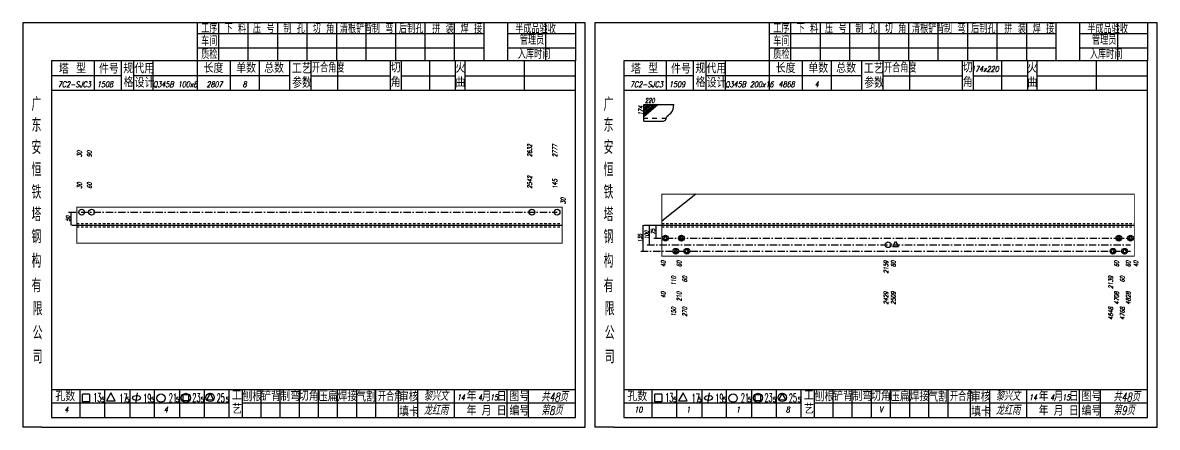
# Model space of a CAD drawing. Header units: millimetres. Extents: x -1378 to 644, y -1773 to 1979.
# Drawn here: x -1079 to -487, y 972 to 1184 of the extents above; entities that cross this region are included whole.
import ezdxf
from ezdxf.enums import TextEntityAlignment as Align

# ---------------------------------------------------------------- set-up
doc = ezdxf.new("R2010")
doc.units = ezdxf.units.MM
doc.linetypes.add('LPY8', pattern=[0.009, 0.005, -0.004])
doc.linetypes.add('LPY9', pattern=[0.025, 0.015, -0.005, 0, -0.005])
for name, color, linetype in [('1', 7, 'Continuous'), ('2', 7, 'Continuous'), ('21', 7, 'Continuous')]:
    doc.layers.add(name, color=color, linetype=linetype)
doc.styles.add('hz', font='txt.shx', dxfattribs={"width": 0.7, "oblique": 12, "bigfont": 'hztxt.shx'})

# ---------------------------------------------------------------- blocks, each defined once
blk = doc.blocks.new('xytfsc')
at = {"color": 243}
for p, q in [((-0.0818, 0.17567), (-0.0818, -0.0355)), ((0.212, 0.17567), (-0.0818, 0.17567)), ((0.00934, 0.17567), (0.00934, 0.15571)), ((0.02044, 0.17567), (0.02044, 0.15571)), ((0.03584, 0.17567), (0.03584, 0.15571)), ((0.05124, 0.17567), (0.05124, 0.15571)), ((0.06664, 0.17567), (0.06664, 0.15571)), ((0.08204, 0.17567), (0.08204, 0.15571)), ((0.09744, 0.17567), (0.09744, 0.15571)), ((0.11284, 0.17567), (0.11284, 0.15571)), ((0.12824, 0.17567), (0.12824, 0.15571)), ((0.14364, 0.17567), (0.14364, 0.15571)), ((0.15904, 0.17567), (0.15904, 0.15571)), ((0.15904, 0.17567), (0.15904, 0.15571)), ((0.17139, 0.17567), (0.17139, 0.1557)), ((0.19125, 0.17567), (0.19125, 0.1557)), ((0.20692, 0.17567), (0.20692, 0.1557)), ((0.212, 0.1457), (0.212, 0.17567)), ((0.15904, 0.16991), (0.00934, 0.16991)), ((0.20692, 0.16991), (0.17139, 0.16991)), ((0.15904, 0.16238), (0.00934, 0.16238)), ((0.20692, 0.16238), (0.17139, 0.16238)), ((-0.0667, 0.1557), (-0.0667, -0.03042)), ((0.20692, 0.1557), (-0.0667, 0.1557)), ((-0.04446, 0.15571), (-0.04446, 0.14021)), ((-0.01376, 0.15577), (-0.01376, 0.14027)), ((0.00934, 0.15571), (0.00934, 0.14021)), ((0.02657, 0.1558), (0.02657, 0.1403)), ((0.0417, 0.1558), (0.0417, 0.1403)), ((0.05749, 0.1557), (0.05749, 0.1402)), ((0.06861, 0.1557), (0.06861, 0.1402)), ((0.08265, 0.1557), (0.08265, 0.1402)), ((0.1101, 0.1557), (0.1101, 0.1402)), ((0.11589, 0.1557), (0.11589, 0.1402)), ((0.13059, 0.1557), (0.13059, 0.1402)), ((0.14414, 0.1557), (0.14414, 0.1402)), ((0.14915, 0.1557), (0.14915, 0.1402)), ((0.18007, 0.1557), (0.18007, 0.1402)), ((0.20692, -0.03042), (0.20692, 0.1557)), ((-0.03023, 0.14789), (-0.0667, 0.14789)), ((0.05749, 0.14795), (-0.02369, 0.14795)), ((0.06861, 0.14795), (0.1101, 0.14795)), ((0.11589, 0.14795), (0.14414, 0.14795)), ((0.14915, 0.14795), (0.2071, 0.14795)), ((0.212, -0.0355), (0.212, 0.1457)), ((0.2071, 0.1402), (-0.0667, 0.1402)), ((-0.0667, -0.0158), (0.20692, -0.0158)), ((-0.05193, -0.0158), (-0.05193, -0.03042)), ((-0.03893, -0.03042), (-0.03893, -0.0158)), ((-0.03572, -0.0176), (-0.03801, -0.0217)), ((-0.03347, -0.02167), (-0.03572, -0.0176)), ((-0.02593, -0.0158), (-0.02593, -0.03042)), ((-0.02201, -0.0176), (-0.02294, -0.02301)), ((-0.01293, -0.03042), (-0.01293, -0.0158)), ((0.00007, -0.0158), (0.00007, -0.03042)), ((0.01307, -0.03028), (0.01307, -0.0158)), ((0.01611, -0.01776), (0.01429, -0.02104)), ((0.01792, -0.02102), (0.01611, -0.01776)), ((0.04269, -0.03037), (0.04269, -0.0157)), ((0.05269, -0.03037), (0.05269, -0.0157)), ((0.06269, -0.03037), (0.06269, -0.0157)), ((0.07269, -0.03037), (0.07269, -0.0157)), ((0.08269, -0.03037), (0.08269, -0.0157)), ((0.09269, -0.03037), (0.09269, -0.0157)), ((0.10269, -0.03037), (0.10269, -0.0157)), ((0.1144, -0.03054), (0.1144, -0.01587)), ((0.12461, -0.03053), (0.12461, -0.01587)), ((0.14378, -0.03042), (0.14378, -0.01576)), ((0.17132, -0.03045), (0.17132, -0.01578)), ((0.18234, -0.03043), (0.18234, -0.01576)), ((0.02607, -0.02298), (-0.0667, -0.02298)), ((-0.05048, -0.02216), (-0.05048, -0.01823)), ((-0.04687, -0.01823), (-0.05048, -0.01823)), ((-0.04687, -0.02216), (-0.05048, -0.02216)), ((-0.04687, -0.01823), (-0.04687, -0.02216)), ((-0.038, -0.02172), (-0.03348, -0.02172)), ((0.00483, -0.01861), (0.00194, -0.01861)), ((0.00194, -0.02176), (0.00194, -0.01861)), ((0.00483, -0.02176), (0.00194, -0.02176)), ((0.00483, -0.01861), (0.00483, -0.02176)), ((0.01431, -0.02109), (0.01795, -0.02108)), ((0.03294, -0.02282), (0.20692, -0.02282)), ((-0.0718, -0.0355), (-0.0818, -0.0355)), ((-0.0718, -0.0355), (0.212, -0.0355)), ((-0.0667, -0.03042), (0.20692, -0.03042))]:
    blk.add_line(p, q, dxfattribs=at)
at = {"color": 25}
for p, q in [((-0.03023, 0.14014), (-0.03023, 0.15564)), ((-0.0237, 0.14025), (-0.0237, 0.15575)), ((0.02607, -0.03028), (0.02607, -0.01568)), ((0.03298, -0.03049), (0.03298, -0.01589))]:
    blk.add_line(p, q, dxfattribs=at)
at = {"color": 243}
for centre, radius in [((0.00341, -0.02014), 0.00237), ((0.0161, -0.01993), 0.00218), ((-0.00958, -0.02025), 0.00218)]:
    blk.add_circle(centre, radius, dxfattribs=at)
blk.add_ellipse((-0.02237, -0.02016), major_axis=(-0.00206, -0.00014), ratio=0.631198, dxfattribs=at)
at = {"color": 243, "style": 'hz'}
for s, height, width, p in [('工序', 0.0045, 0.7, (0.01141, 0.17026)), ('下 料', 0.0045, 0.7, (0.0236, 0.17026)), ('压 号', 0.0045, 0.7, (0.03845, 0.17026)), ('制 孔', 0.0045, 0.7, (0.05426, 0.17026)), ('切 角', 0.0045, 0.7, (0.0696, 0.17026)), ('清根铲背 ', 0.0045, 0.7, (0.08385, 0.17026)), (' 制 弯', 0.0045, 0.7, (0.09772, 0.17026)), (' 后制孔', 0.0045, 0.7, (0.11191, 0.17026)), ('拼 装', 0.0045, 0.7, (0.13207, 0.17026)), (' 焊 接', 0.0045, 0.7, (0.14407, 0.17026)), ('半成品验收', 0.0045, 0.7, (0.17541, 0.17009)), ('车间', 0.0045, 0.7, (0.01141, 0.16365)), ('管理员', 0.0045, 0.7, (0.17787, 0.16428)), ('质检', 0.0045, 0.7, (0.01141, 0.15676)), ('入库时间', 0.0045, 0.7, (0.17677, 0.15681)), ('工艺', 0.0056, 0.7, (0.0588, 0.14906)), ('开合角度', 0.0045, 0.7, (0.06923, 0.14974)), ('参数', 0.0056, 0.7, (0.05897, 0.14164)), ('广', 0.007, 0.7, (-0.0772, 0.1296)), ('东', 0.007, 0.7, (-0.0772, 0.11874)), ('安', 0.007, 0.7, (-0.0772, 0.10709)), ('恒', 0.007, 0.7, (-0.0772, 0.09543)), ('铁', 0.007, 0.7, (-0.0772, 0.08376)), ('塔', 0.007, 0.7, (-0.0772, 0.07209)), ('钢', 0.007, 0.7, (-0.0772, 0.06049)), ('构', 0.007, 0.7, (-0.0772, 0.04788)), ('有', 0.007, 0.7, (-0.0772, 0.035)), ('限', 0.007, 0.7, (-0.07659, 0.02293)), ('公', 0.007, 0.7, (-0.07659, 0.01032)), ('司', 0.007, 0.7, (-0.07659, -0.00223)), ('13', 0.0045, 0.5, (-0.04503, -0.02227)), ('开合角', 0.0045, 0.7, (0.10368, -0.02179)), ('5', 0.00269, 0.6, (-0.04077, -0.02242)), ('17', 0.0045, 0.5, (-0.0313, -0.02254)), ('5', 0.00269, 0.6, (-0.02777, -0.02242)), ('19', 0.0045, 0.5, (-0.01885, -0.0226)), ('5', 0.00269, 0.6, (-0.01477, -0.02242)), ('21', 0.0045, 0.5, (-0.00553, -0.02238)), ('5', 0.00269, 0.6, (-0.00177, -0.02242)), ('23', 0.0045, 0.5, (0.00679, -0.02228)), ('5', 0.00269, 0.6, (0.01123, -0.02242)), ('25', 0.0045, 0.5, (0.01952, -0.02242)), ('5', 0.00269, 0.6, (0.02423, -0.02242))]:
    blk.add_text(s, height=height, dxfattribs=dict(at, width=width)).set_placement(p)
for s, height, p in [('塔', 0.0045, (-0.06291, 0.14913)), ('型', 0.0045, (-0.0539, 0.14943)), ('单数', 0.0045, (0.02972, 0.14955)), ('总数', 0.0045, (0.04431, 0.14954)), ('孔数', 0.0045, (-0.06478, -0.02179)), ('压扁', 0.0048, (0.07253, -0.02192)), ('气割', 0.0048, (0.09248, -0.0221)), ('图号', 0.0045, (0.1724, -0.0218)), ('编号', 0.0045, (0.1724, -0.0293))]:
    blk.add_text(s, height=height, dxfattribs=at).set_placement(p)
at = {"color": 25, "style": 'hz'}
for s, p in [('件号', (-0.04194, 0.14917)), ('规', (-0.02923, 0.14934)), ('代用', (-0.02348, 0.14927)), ('长度', (0.01268, 0.14955)), ('切', (0.11039, 0.14973)), ('火', (0.14418, 0.14957)), ('格', (-0.02915, 0.14213)), ('设计', (-0.02335, 0.14189)), ('角', (0.11039, 0.14223)), ('曲', (0.14418, 0.14207)), ('工', (0.02741, -0.02128)), ('刨根', (0.03296, -0.02187)), ('铲背', (0.04269, -0.02169)), ('制弯', (0.05274, -0.02179)), ('切角', (0.06243, -0.02161)), ('焊接', (0.08256, -0.02181)), ('审核', (0.11462, -0.022)), ('年', (0.15005, -0.0217)), ('月', (0.15785, -0.02184)), ('日', (0.16576, -0.02182)), ('艺', (0.02749, -0.02838)), ('填卡', (0.1148, -0.02977)), ('年', (0.15005, -0.02918)), ('月', (0.15785, -0.02932)), ('日', (0.16576, -0.0293))]:
    blk.add_text(s, height=0.0045, dxfattribs=at).set_placement(p)
blk = doc.blocks.new('li8')
at = {"layer": '21', "color": 7, "linetype": 'LPY8'}
blk.add_line((0, 0), (1, 0), dxfattribs=at)
blk = doc.blocks.new('co')
at = {"color": 211}
blk.add_circle((0, 0), 1, dxfattribs=at)
blk = doc.blocks.new('li9')
at = {"layer": '21', "color": 210, "linetype": 'LPY9'}
blk.add_line((0, 0), (1, 0), dxfattribs=at)
blk = doc.blocks.new('do')
at = {"color": 211}
for p, q in [((-0.72, -0.41), (0, 0.83)), ((0, 0.83), (0.72, -0.41)), ((-0.72, -0.41), (0.72, -0.41))]:
    blk.add_line(p, q, dxfattribs=at)
blk.add_circle((0, 0), 1, dxfattribs=at)
blk = doc.blocks.new('bo')
at = {"color": 211}
for p, q in [((-1, -0.58), (0, 1.15)), ((0, 1.15), (1, -0.58)), ((-1, -0.58), (1, -0.58))]:
    blk.add_line(p, q, dxfattribs=at)
blk = doc.blocks.new('zsw')
at = {"color": 243}
for p, q in [((-0.00001, -0.00001), (-0.00001, 0.0097)), ((-0.00001, 0.0097), (0.01749, 0.0097)), ((0, 0.00165), (0.00235, 0.00165)), ((0, 0), (0.01126, 0)), ((0.00489, 0.00164), (0.00759, 0.00164)), ((0.01041, 0.00164), (0.01311, 0.00164))]:
    blk.add_line(p, q, dxfattribs=at)
at = {"color": 1}
for p, q in [((0.00127, 0.00969), (-0.00001, 0.00859)), ((0.00246, 0.00969), (-0.00001, 0.00757)), ((0.00365, 0.00969), (-0.00001, 0.00653)), ((0.00475, 0.00969), (-0.00001, 0.00554)), ((0.00598, 0.00969), (-0.00001, 0.0045)), ((0.00709, 0.00969), (-0.00001, 0.00348)), ((0.00832, 0.0097), (0.00001, 0.00249))]:
    blk.add_line(p, q, dxfattribs=at)
at = {"color": 243}
blk.add_open_spline([(0.01126, 0), (0.01192, 0.00022), (0.01303, 0.0006), (0.01315, 0.00304), (0.01677, 0.00465), (0.01723, 0.00777), (0.01749, 0.0097)], degree=3, knots=[0, 0, 0, 0, 0.0026033, 0.00435104, 0.0090985, 0.01666132, 0.01666132, 0.01666132, 0.01666132], dxfattribs=at)

msp = doc.modelspace()

# ---------------------------------------------------------------- linework, layer by layer
at = {"layer": '2', "color": 7}
for p, q in [((-727.8603, 1094.1929), (-745.6803, 1080.0989)), ((-1054.2803, 1084.7929), (-1054.2803, 1077.9929)), ((-1053.8803, 1077.9929), (-991.2803, 1077.9929)), ((-1051.2803, 1077.9929), (-797.6803, 1077.9929)), ((-755.4803, 1064.3929), (-755.4803, 1077.9929)), ((-755.0803, 1077.9929), (-685.6803, 1077.9929)), ((-752.0803, 1067.7929), (-752.0803, 1077.9929)), ((-748.6803, 1071.1929), (-748.6803, 1077.9929)), ((-745.6803, 1077.9929), (-498.8803, 1077.9929))]:
    msp.add_line(p, q, dxfattribs=at)
at = {"layer": '2', "color": 7, "const_width": 0.5}
for points in [[(-745.6803, 1094.1929), (-498.8803, 1094.1929), (-498.8803, 1061.7929), (-745.6803, 1061.7929)], [(-1051.2803, 1087.3929), (-797.6803, 1087.3929), (-797.6803, 1068.5929), (-1051.2803, 1068.5929)]]:
    msp.add_lwpolyline(points, close=True, dxfattribs=at)

# ---------------------------------------------------------------- block references
at = {"layer": '1', "color": 7}
for name, p, xscale, yscale, zscale in [('xytfsc', (-997.6803, 1007.9929), 1000, 1000, 1000), ('xytfsc', (-698.8803, 1007.9929), 1000, 1000, 1000), ('zsw', (-755.0803, 1132.2929), 900, 900, 900), ('li9', (-1055.4803, 1084.7929), 255.089633060207, 255.089633060207, 255.089633060207), ('co', (-1048.6783, 1084.7929), 1.5, 1.5, 1.5), ('co', (-1043.4744, 1084.7929), 1.5, 1.5, 1.5), ('co', (-813.4907, 1084.7929), 1.5, 1.5, 1.5), ('co', (-800.3906, 1084.7929), 1.5, 1.5, 1.5), ('do', (-743.7334, 1071.1929), 1.5, 1.5, 1.5), ('do', (-735.4595, 1071.1929), 1.5, 1.5, 1.5), ('do', (-506.992, 1071.1929), 1.5, 1.5, 1.5), ('do', (-500.9082, 1071.1929), 1.5, 1.5, 1.5), ('li9', (-753.2803, 1067.7929), 252.372062448644, 252.372062448644, 252.372062448644), ('li9', (-749.8803, 1071.1929), 248.972062448644, 248.972062448644, 248.972062448644), ('co', (-627.4596, 1067.7929), 1.5, 1.5, 1.5), ('bo', (-623.566, 1067.7929), 1.5, 1.5, 1.5), ('li9', (-756.6803, 1064.3929), 255.772062448644, 255.772062448644, 255.772062448644), ('do', (-738.3797, 1064.3929), 1.5, 1.5, 1.5), ('do', (-732.5392, 1064.3929), 1.5, 1.5, 1.5), ('do', (-510.0339, 1064.3929), 1.5, 1.5, 1.5), ('do', (-503.9501, 1064.3929), 1.5, 1.5, 1.5)]:
    msp.add_blockref(name, p, dxfattribs=dict(at, xscale=xscale, yscale=yscale, zscale=zscale))
at = {"layer": '2', "color": 7}
for p, xscale, yscale, zscale in [((-1051.2803, 1078.7929), 253.6, 253.6, 253.6), ((-745.6803, 1078.7929), 246.8, 246.8, 246.8), ((-1051.2803, 1077.1929), 253.6, 253.6, 253.6), ((-745.6803, 1077.1929), 246.8, 246.8, 246.8)]:
    msp.add_blockref('li8', p, dxfattribs=dict(at, xscale=xscale, yscale=yscale, zscale=zscale))

# ---------------------------------------------------------------- texts
at = {"layer": '1', "color": 7, "style": 'hz', "oblique": 12, "width": 0.7}
for s, height, p in [('174x220', 3, (-576.8803, 1157.9929)), ('7C2-SJC3', 3, (-1052.4803, 1149.9929)), ('1508', 3, (-1036.4803, 1149.9929)), ('Q345B 100x8 ', 3, (-998.7803, 1149.9929)), ('2807', 3, (-979.2803, 1149.9929)), ('8', 3, (-963.5803, 1149.9929)), ('7C2-SJC3', 3, (-753.6803, 1149.9929)), ('1509', 3, (-737.6803, 1149.9929)), ('Q345B 200x16', 3, (-699.9803, 1149.9929)), ('4868', 3, (-680.4803, 1149.9929)), ('4', 3, (-664.7803, 1149.9929)), ('黎兴文', 4.5, (-863.6803, 986.3929)), ('黎兴文', 4.5, (-564.8803, 986.3929)), ('龙红雨', 4.5, (-863.6803, 978.9929)), ('14', 3, (-850.5803, 986.5929)), ('4', 3, (-840.5803, 986.5929)), ('15', 3, (-833.2803, 986.5929)), ('龙红雨', 4.5, (-564.8803, 978.9929)), ('14', 3, (-551.7803, 986.5929)), ('4', 3, (-541.7803, 986.5929)), ('15', 3, (-534.4803, 986.5929)), ('4', 3, (-1056.6803, 980.1929)), ('4', 3, (-1004.6803, 980.1929)), ('10', 3, (-757.8803, 980.1929)), ('1', 3, (-731.8803, 980.1929)), ('1', 3, (-705.8803, 980.1929)), ('8', 3, (-679.8803, 980.1929)), ('V', 3, (-631.1803, 980.2929))]:
    msp.add_text(s, height=height, dxfattribs=at).set_placement(p, align=Align.CENTER)
for s, height, p in [('220', 2.3, (-754.4803, 1141.8929)), ('共48页', 4.5, (-808.6803, 985.9929)), ('共48页', 4.5, (-509.8803, 985.9929)), ('第8页', 4.5, (-808.6803, 978.9929)), ('第9页', 4.5, (-509.8803, 978.9929))]:
    msp.add_text(s, height=height, dxfattribs=at).set_placement(p)
for s, p in [('174', (-755.5803, 1135.2929)), ('30', (-1048.6783, 1113.4929)), ('90', (-1043.4744, 1113.4929)), ('2632', (-813.4907, 1113.4929)), ('2777', (-800.3906, 1113.4929)), ('2542', (-813.4907, 1096.9929)), ('30', (-1048.6783, 1096.9929)), ('60', (-1043.4744, 1096.9929)), ('145', (-800.3906, 1096.9929)), ('30', (-796.0354, 1088.9929))]:
    msp.add_text(s, height=2.3, rotation=90, dxfattribs=at).set_placement(p)
for s, p in [('40', (-743.7334, 1059.4929)), ('60', (-735.4595, 1059.4929)), ('2159', (-627.4596, 1059.4929)), ('80', (-623.566, 1059.4929)), ('60', (-506.992, 1059.4929)), ('60', (-500.9082, 1059.4929)), ('40', (-496.8942, 1059.4929)), ('110', (-738.3797, 1051.4929)), ('60', (-732.5392, 1051.4929)), ('2139', (-510.0339, 1051.4929)), ('60', (-503.9501, 1051.4929)), ('40', (-743.7334, 1043.2929)), ('210', (-735.4595, 1043.2929)), ('2429', (-627.4596, 1043.2929)), ('2509', (-623.566, 1043.2929)), ('4708', (-506.992, 1043.2929)), ('4828', (-500.9082, 1043.2929)), ('150', (-738.3797, 1035.2929)), ('270', (-732.5392, 1035.2929)), ('4648', (-510.0339, 1035.2929)), ('4768', (-503.9501, 1035.2929))]:
    msp.add_text(s, height=2.3, rotation=90, dxfattribs=at).set_placement(p, align=Align.RIGHT)
at = {"layer": '2', "color": 7, "style": 'hz', "oblique": 12, "width": 0.7}
for s, p in [('50', (-1054.7803, 1081.3929)), ('135', (-755.9803, 1071.1929)), ('100', (-752.5803, 1072.8929)), ('75', (-749.1803, 1074.5929))]:
    msp.add_text(s, height=2, rotation=90, dxfattribs=at).set_placement(p, align=Align.CENTER)

doc.saveas('drawing.dxf')
